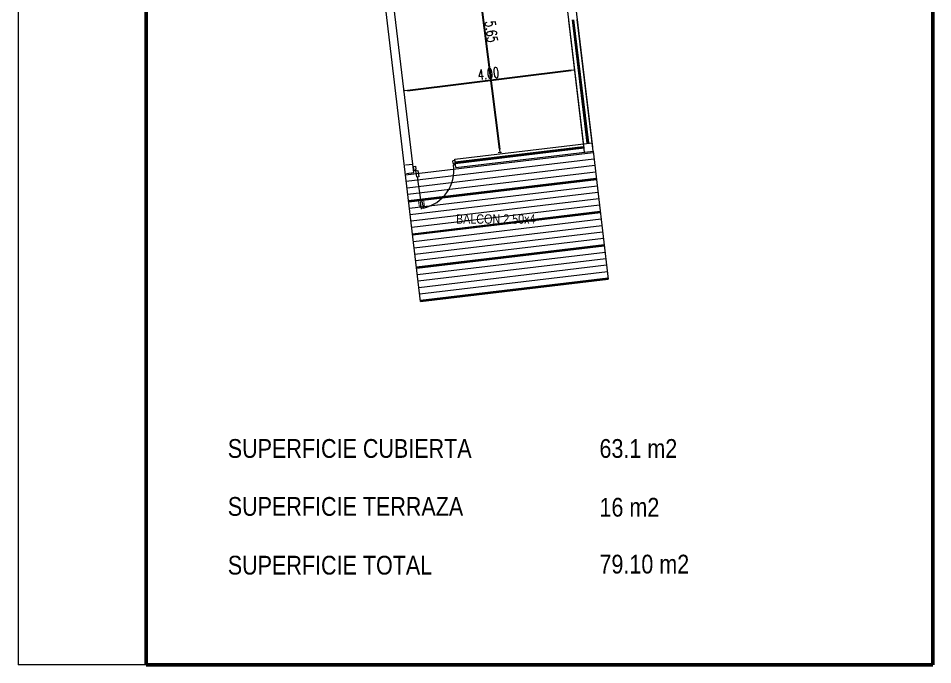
# Model space of a CAD drawing. Header units: millimetres. Extents: x 4525 to 9082, y 179 to 563.
# Drawn here: x 5240.97 to 5262.27, y 489.21 to 504.27 of the extents above; entities that cross this region are included whole.
import ezdxf

# ---------------------------------------------------------------- set-up
doc = ezdxf.new("R2010")
doc.units = ezdxf.units.MM
doc.header["$LTSCALE"] = 100
doc.layers.get('DEFPOINTS').update_dxf_attribs({"lineweight": 5})
for name, color, linetype, lineweight in [('004-Carpinterias', 1, 'Continuous', 18), ('006-Cotas parciales', 7, 'Continuous', 5), ('A01-Barrido', 250, 'Continuous', 5), ('A01-Carpinterias', 1, 'Continuous', 18), ('HATCH MUROS', 251, 'Continuous', 9)]:
    doc.layers.add(name, color=color, linetype=linetype, lineweight=lineweight)
doc.styles.add('AREAL', font='ARIALN.TTF')
doc.styles.add('COTAS', font='ROMANS.shx', dxfattribs={"width": 0.7})
doc.dimstyles.new('COTA40', dxfattribs={"dimscale": 0.4, "dimtxt": 0.3, "dimasz": 0.2, "dimexe": 0, "dimexo": 0, "dimgap": 0.09, "dimtad": 1, "dimzin": 0, "dimdsep": 46, "dimtxsty": 'COTAS', "dimblk1": 'COTA_N', "dimblk2": 'COTA_N', "dimsah": 1, "dimcen": 0.1, "dimclrd": 1, "dimclre": 8, "dimclrt": 5, "dimaunit": 1, "dimadec": 3, "dimazin": 0, "dimtfac": 1, "dimtix": 1, "dimtmove": 2, "dimatfit": 3, "dimldrblk": 'COTA_N', "dimfxl": 0, "dimtolj": 1, "dimtzin": 0, "dimarcsym": 0})

# ---------------------------------------------------------------- blocks, each defined once
blk = doc.blocks.new('COTA_N')
for p, q in [((-1, 0), (0, 0)), ((0, 0.5), (0, -0.5))]:
    blk.add_line(p, q)
at = {"const_width": 0.065}
blk.add_lwpolyline([(0.1414213562373163, 0.1414213562373021), (0.2828427124746327, 0.2828427124746187), (0, 0), (-0.1414213562373021, -0.1414213562373021), (-0.2828427124746185, -0.2828427124746185)], dxfattribs=at)
blk = doc.blocks.new('*D594')
at = {"layer": '006-Cotas parciales', "color": 1, "lineweight": -2, "ltscale": 100}
blk.add_line((5250.032084942514, 502.5917190688659), (5253.84341862723, 503.0644615647119), dxfattribs=at)
at = {"layer": 'DEFPOINTS', "color": 0, "ltscale": 100}
for p in [(5253.922810241336, 503.0743089811035), (5253.922810241336, 503.0743089811039), (5249.952693328409, 502.5818716524736)]:
    blk.add_point(p, dxfattribs=at)
at = {"layer": '006-Cotas parciales', "color": 1, "lineweight": -2, "ltscale": 100, "xscale": 0.08000000000000002, "yscale": 0.08000000000000002, "zscale": 0.08000000000000002}
for p, rotation in [((5253.922810241336, 503.0743089811039), 7.070625202405801), ((5249.952693328409, 502.581871652474), 187.0706252024058)]:
    blk.add_blockref('COTA_N', p, dxfattribs=dict(at, rotation=rotation))
at = {"layer": '006-Cotas parciales', "color": 5, "ltscale": 100, "insert": (5251.918549322909, 502.9829039642962), "char_height": 0.12, "attachment_point": 5, "rotation": 7.070625202405801, "style": 'COTAS'}
blk.add_mtext('\\A1;{\\H2x;4.00}', dxfattribs=at)
blk = doc.blocks.new('*D595')
at = {"layer": '006-Cotas parciales', "color": 1, "lineweight": -2, "ltscale": 100}
blk.add_line((5251.492009989238, 506.666377236932), (5252.176182715976, 501.2190279422884), dxfattribs=at)
at = {"layer": 'DEFPOINTS', "color": 0, "ltscale": 100}
for p in [(5251.482040524893, 506.7457536174282, -0.01094566442472811), (5252.186152180362, 501.1396515617975), (5252.186152180341, 501.1396515617948)]:
    blk.add_point(p, dxfattribs=at)
at = {"layer": '006-Cotas parciales', "color": 1, "lineweight": -2, "ltscale": 100, "xscale": 0.08000000000000002, "yscale": 0.08000000000000002, "zscale": 0.08000000000000002}
for p, rotation in [((5251.482040524872, 506.7457536174256), 97.15871389359539), ((5252.186152180341, 501.1396515617948), 277.1587138935954)]:
    blk.add_blockref('COTA_N', p, dxfattribs=dict(at, rotation=rotation))
at = {"layer": '006-Cotas parciales', "color": 5, "ltscale": 100, "insert": (5251.988880294571, 503.9621430451231), "char_height": 0.12, "attachment_point": 5, "rotation": 277.1587138935954, "style": 'COTAS'}
blk.add_mtext('\\A1;{\\H2x;5.65}', dxfattribs=at)

msp = doc.modelspace()

# ---------------------------------------------------------------- linework, layer by layer
at = {"layer": '004-Carpinterias', "linetype": 'Continuous', "extrusion": (-0.02102444757590097, 0.1444198270646843, 0.9892931244857284)}
for p, q in [((5250.248775626999, 500.5745231625196, 0.03253169430776914), (5250.227397971417, 500.7213692240273, 0.01064037042089261)), ((5250.355067219321, 499.9901641826389, 0.1200969898551483), (5250.269556596994, 500.5775484286706, 0.03253169430768499)), ((5250.276595463249, 500.7270317463945, 1.929268967170478), (5250.29797311883, 500.5801856848865, 1.951160291057355)), ((5250.357801672772, 499.8256082329709, 0.1441774484949487), (5250.334286249323, 499.9871389164885, 0.1200969898551616)), ((5250.375848189316, 499.993189448789, 0.1200969898552326), (5250.397225844898, 499.8463433872817, 0.1419883137420523))]:
    msp.add_line(p, q, dxfattribs=at)
at = {"layer": '004-Carpinterias', "color": 1, "linetype": 'Continuous', "extrusion": (-0.02102444757590097, 0.1444198270646843, 0.9892931244857284)}
for p, q in [((5250.375848189317, 499.9931894487893, 0.1200969898552184), (5250.334286249323, 499.9871389164885, 0.1200969898551616)), ((5250.345972690527, 499.9068631413882, 0.1320642361999429), (5250.33607699048, 499.9054225384519, 0.132064236200014)), ((5250.336076990596, 499.9054225384689, 0.132064236200014), (5250.342917847702, 499.8584317480875, 0.1390694674005371)), ((5250.387534630749, 499.9129136737227, 0.1320642361999287), (5250.397430330791, 499.9143542766572, 0.132064236200014)), ((5250.397430330673, 499.9143542766402, 0.1320642361999855), (5250.404271187896, 499.8673634862758, 0.1390694674005086)), ((5250.352813547754, 499.8598723509647, 0.1390694674092057), (5250.342917847712, 499.8584317480291, 0.1390694674092625)), ((5250.397225844898, 499.8463433872815, 0.1419883137420808), (5250.370507454958, 499.842453759382, 0.1419883137420523)), ((5250.394375487864, 499.8659228832826, 0.1390694674091772), (5250.404271187905, 499.8673634862177, 0.1390694674091488))]:
    msp.add_line(p, q, dxfattribs=at)
at = {"layer": '004-Carpinterias', "color": 1, "linetype": 'Continuous'}
msp.add_line((5250.397225844899, 499.8463433872817, 0.1419883137420808), (5250.370507454958, 499.842453759382, 0.1419883137420523), dxfattribs=at)
at = {"layer": '004-Carpinterias', "ltscale": 0.01, "const_width": 0.02, "elevation": 0.1419883085935956}
for points in [[(5250.291860123409, 500.0078492541462), (5250.312028564492, 499.869309453627)], [(5250.410608523824, 500.0251364893566), (5250.430776964908, 499.8865966888378)]]:
    msp.add_lwpolyline(points, dxfattribs=at)
at = {"layer": 'A01-Barrido', "linetype": 'Continuous', "extrusion": (-0.02102444757590097, 0.1444198270646843, 0.9892931244857284)}
msp.add_circle((-5267.595923046594, 258.0588331899963, -38.0585106939837), 0.007500008106809762, dxfattribs=at)
msp.add_arc((-5267.572432993577, 258.0440889592238, -38.05851069398349), 0.9160055875241548, 94.09987707240775, 179.6662266810925, dxfattribs=at)
at = {"layer": 'A01-Carpinterias', "linetype": 'Continuous', "extrusion": (-0.02102444757590097, 0.1444198270646843, 0.9892931244857284)}
for p, q in [((5250.175899902987, 500.8217502419109, -0.005107972813057415), (5250.225378349726, 500.828953248803, -0.005107972813171102)), ((5250.190151673338, 500.7238528678234, 0.009486243074071865), (5250.175899902987, 500.8217502419109, -0.005107972813057415)), ((5250.235354583605, 500.7604251237995, 0.005107972813171102), (5250.220511033421, 500.7582642193788, 0.005107972813213735)), ((5250.220511033421, 500.7582642193788, 0.005107972813213735), (5250.224786570047, 500.7288949703176, 0.009486243073972389)), ((5250.235354583605, 500.7604251237995, 0.005107972813171102), (5250.225378349726, 500.828953248803, -0.005107972813171102)), ((5251.135781721555, 500.961488568916, 1.913301710423176), (5251.08630322674, 500.9542855550263, 1.913301710423077)), ((5251.096279460618, 500.8857574300217, 1.923517656049589), (5251.08630322674, 500.9542855550263, 1.913301710423077)), ((5251.096279460618, 500.8857574300217, 1.923517656049589), (5251.111123010804, 500.8879183344423, 1.923517656049589)), ((5251.111123010804, 500.8879183344423, 1.923517656049589), (5251.115398547134, 500.8585490850813, 1.927895926347836)), ((5251.115398547134, 500.8585490850813, 1.927895926347836), (5251.150033491941, 500.8635911945771, 1.927895926347808)), ((5251.135781721556, 500.9614885689169, 1.913301710423062), (5251.137206898593, 500.9516988314825, 1.914761132015633)), ((5251.150033491941, 500.8635911945771, 1.927895926347808), (5251.148608314903, 500.8733809320109, 1.92643650475535)), ((5250.224786570047, 500.7288949703176, 0.009486243073972389), (5250.190151673338, 500.7238528678234, 0.009486243074071865)), ((5250.235033523256, 500.7209812140935, 1.929268967170507), (5250.276595463249, 500.7270317463945, 1.929268967170478)), ((5250.248775626999, 500.5745231625196, 0.03253169430776914), (5250.290337566991, 500.5805736948204, 0.03253169430774072))]:
    msp.add_line(p, q, dxfattribs=at)
at = {"layer": 'HATCH MUROS', "color": 0, "ltscale": 100}
for p, q in [((5240.968268982931, 518.8733057929214), (5240.968268982931, 489.20609391098)), ((5262.267943125737, 518.8733057929214), (5262.267943125737, 489.20609391098)), ((5251.15975248924, 500.7929995133041), (5251.136032220979, 500.9915879038843)), ((5250.18383155069, 500.6764312365977), (5250.160111282429, 500.875019627179)), ((5254.432812538576, 500.5193061188674), (5250.063353562213, 499.9973987768997)), ((5254.432812538576, 500.5193061188684), (5250.063353562213, 499.9973987769008)), ((5250.063353562213, 499.9973987769008), (5254.432298154999, 500.5192446786371)), ((5250.063353562213, 499.9973987769018), (5254.432298154999, 500.5192446786381)), ((5254.525131697834, 499.7447887146675), (5250.15567272147, 499.2228813726999)), ((5254.525131697834, 499.7447887146686), (5250.15567272147, 499.2228813727009)), ((5250.15567272147, 499.2228813727009), (5254.524617314257, 499.7447272744373)), ((5250.15567272147, 499.2228813727019), (5254.524617314257, 499.7447272744383)), ((5254.61745085709, 498.9702713104676), (5250.247991880727, 498.4483639684999)), ((5254.61745085709, 498.9702713104686), (5250.247991880727, 498.4483639685009)), ((5250.247991880727, 498.4483639685009), (5254.616936473513, 498.9702098702373)), ((5250.247991880727, 498.448363968502), (5254.616936473513, 498.9702098702383)), ((5254.709770016348, 498.1957539062676), (5250.340311039984, 497.6738465642999)), ((5254.709770016348, 498.1957539062686), (5250.340311039984, 497.673846564301)), ((5250.340311039984, 497.673846564301), (5254.709255632771, 498.1956924660373)), ((5250.340311039984, 497.673846564302), (5254.709255632771, 498.1956924660383)), ((5262.267943125737, 489.20609391098), (5240.968268982931, 489.20609391098))]:
    msp.add_line(p, q, dxfattribs=at)
at = {"layer": 'HATCH MUROS', "color": 0, "lineweight": 50, "ltscale": 100}
for p, q in [((5243.945681704914, 518.2109003498229), (5243.945681704914, 489.20609391098)), ((5262.267943125737, 518.2109003498229), (5262.267943125737, 489.20609391098)), ((5262.267943125737, 489.20609391098), (5243.945681704914, 489.20609391098))]:
    msp.add_line(p, q, dxfattribs=at)
at = {"layer": 'HATCH MUROS', "color": 0, "linetype": 'ByBlock', "ltscale": 100}
for p, q in [((5250.34031103998, 497.6738465642995), (5248.837171558283, 510.2845299682884)), ((5250.182558322338, 500.6762791566196), (5249.035759954834, 510.3082502372621)), ((5253.714307224039, 504.8501021461385), (5254.144125806681, 501.2453210673089)), ((5253.912900491062, 504.873781552651), (5254.342719073705, 501.2690004738214)), ((5254.156974274982, 501.1509487686996), (5253.789092536658, 504.224145493299)), ((5254.355556528275, 501.1747203626093), (5253.987674789952, 504.2479170872087)), ((5251.136032220979, 500.9915879038845), (5254.331836260014, 501.3733087531905)), ((5251.15975248924, 500.7929995133032), (5254.355556528275, 501.1747203626093)), ((5254.355556528275, 501.1747203626093), (5254.711360552218, 498.1958945036309)), ((5249.99076817452, 500.8547925437327), (5250.160111282429, 500.8750196271789)), ((5250.014488442781, 500.6562041531515), (5250.18383155069, 500.6764312365977)), ((5250.34031103998, 497.6738465642995), (5254.711360552218, 498.1958945036309))]:
    msp.add_line(p, q, dxfattribs=at)
at = {"layer": 'HATCH MUROS', "color": 3, "ltscale": 100}
for p, q in [((5254.222008139229, 501.3661556067102), (5253.87934678701, 504.234949741065)), ((5254.233358243067, 501.3675113128876), (5253.890696540456, 504.2363083807492)), ((5254.254543360214, 501.3700417561842), (5253.911881003594, 504.2388442994759)), ((5251.144006205635, 500.9248289295786), (5254.127790108496, 501.2812251640246)), ((5251.145361911813, 500.9134788257416), (5254.138080749524, 501.2709422879896)), ((5251.147892355109, 500.8922937085935), (5254.145796577442, 501.2503765359205))]:
    msp.add_line(p, q, dxfattribs=at)
at = {"layer": 'HATCH MUROS', "color": 4, "ltscale": 100}
for p, q in [((5249.98863471719, 500.6229522072323), (5254.359636659234, 501.1450438477863)), ((5250.006424918385, 500.4740109142965), (5254.377426860429, 500.9961025548504)), ((5250.024215119581, 500.3250696213606), (5254.395217061625, 500.8471612619146)), ((5250.042005320776, 500.1761283284247), (5254.41300726282, 500.6982199689787)), ((5250.059795521972, 500.0271870354888), (5254.430797464016, 500.5492786760428)), ((5250.063163675251, 499.9973760959684), (5254.434165617296, 500.5194677365224)), ((5250.063353562211, 499.9973987769017), (5254.434355504255, 500.5194904174556)), ((5250.080953876447, 499.8484348030325), (5254.451955818491, 500.3705264435865)), ((5250.098744077643, 499.6994935100966), (5254.469746019687, 500.2215851506506)), ((5250.116534278838, 499.5505522171607), (5254.487536220882, 500.0726438577147)), ((5250.134324480034, 499.4016109242248), (5254.505326422078, 499.9237025647788)), ((5250.152114681229, 499.2526696312889), (5254.523116623273, 499.7747612718429)), ((5250.155482834508, 499.2228586917684), (5254.526484776552, 499.7449503323224)), ((5250.155672721468, 499.2228813727018), (5254.526674663512, 499.7449730132558)), ((5250.173273035703, 499.0739173988325), (5254.544274977748, 499.5960090393865)), ((5250.191063236899, 498.9249761058966), (5254.562065178943, 499.4470677464506)), ((5250.208853438095, 498.7760348129607), (5254.579855380139, 499.2981264535147)), ((5250.22664363929, 498.6270935200249), (5254.597645581334, 499.1491851605788)), ((5250.244433840486, 498.478152227089), (5254.61543578253, 499.000243867643)), ((5250.247801993765, 498.4483412875684), (5254.618803935809, 498.9704329281224)), ((5250.247991880725, 498.4483639685018), (5254.618993822769, 498.9704556090558)), ((5250.265592194961, 498.2993999946326), (5254.636594137005, 498.8214916351865)), ((5250.283382396156, 498.1504587016967), (5254.654384338201, 498.6725503422506)), ((5250.301172597352, 498.0015174087608), (5254.672174539396, 498.5236090493148)), ((5250.318962798548, 497.8525761158249), (5254.689964740592, 498.3746677563789)), ((5250.336752999743, 497.703634822889), (5254.707754941787, 498.225726463443)), ((5250.340311039982, 497.6738465643019), (5254.711312982026, 498.1959382048558))]:
    msp.add_line(p, q, dxfattribs=at)

# ---------------------------------------------------------------- texts
at = {"style": 'AREAL'}
for s, height, p in [('BALCON 2.50x4', 0.21875, (5251.163465375177, 499.4848816736815, -0.6875000000008922)), ('SUPERFICIE CUBIERTA', 0.4375, (5245.848480901932, 494.0279716617262, -1.375000000001813)), ('63.1 m2', 0.4375, (5254.505872533899, 494.0279716617262, -1.375000000001813)), ('SUPERFICIE TERRAZA', 0.4375, (5245.848480901932, 492.6770301320113, -1.375000000001813)), ('16 m2', 0.4375, (5254.505872533899, 492.6584161555158, -1.375000000001813)), ('SUPERFICIE TOTAL', 0.4375, (5245.848480901932, 491.3074746258009, -1.375000000001813)), ('79.10 m2', 0.4375, (5254.505872533899, 491.3323446686047, -1.375000000001813))]:
    msp.add_text(s, height=height, dxfattribs=at).set_placement(p)

# ---------------------------------------------------------------- dimensions: what is measured, and where the dimension line sits
at = {"layer": '006-Cotas parciales', "ltscale": 100}
dim = msp.add_aligned_dim(p1=(5251.482040524895, 506.7457536174283, -0.01094566442472811), p2=(5252.186152180364, 501.1396515617975), distance=-2.2900104985973827e-11, text='{\\H2x;<>}', dimstyle='COTA40', dxfattribs=at)
dim.commit()
dim.dimension.update_dxf_attribs({"geometry": '*D595', "text_midpoint": (5251.988880294571, 503.9621430451231)})
at = {"layer": '006-Cotas parciales', "color": 0, "ltscale": 100}
dim = msp.add_aligned_dim(p1=(5249.952693328409, 502.5818716524737), p2=(5253.922810241336, 503.0743089811035), distance=3.949084971038221e-13, text='{\\H2x;<>}', dimstyle='COTA40', dxfattribs=at)
dim.commit()
dim.dimension.update_dxf_attribs({"geometry": '*D594', "text_midpoint": (5251.918549322909, 502.9829039642962)})

doc.saveas('drawing.dxf')
